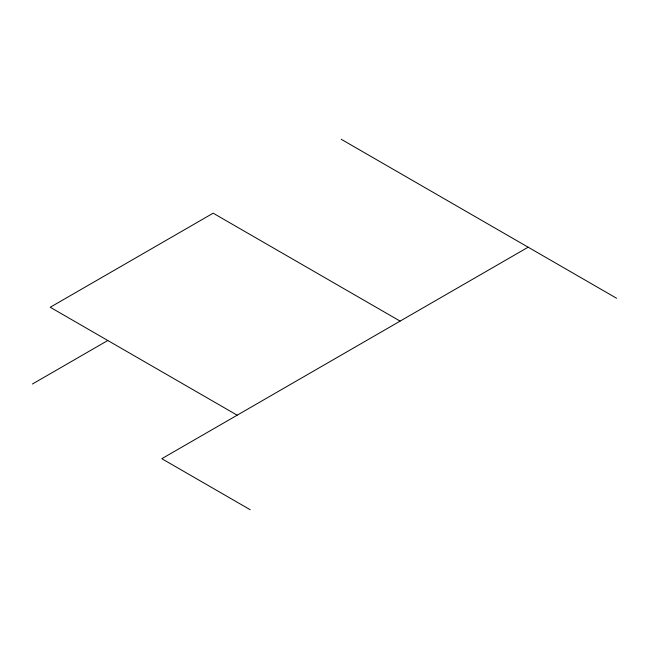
<?xml version="1.0" encoding="UTF-8"?>
<svg xmlns="http://www.w3.org/2000/svg" width="649" height="649" viewBox="0 0 649 649"><rect width="100%" height="100%" fill="white"/><g stroke="black" fill="none" stroke-linecap="round" stroke-linejoin="round"><path stroke-width="0.97" d="M32.45 384.005L107.807 340.498M528.148 247.196L161.812 458.697L250.214 509.733M341.204 139.267L616.55 298.232M400.1 321.117L213.164 213.188L50.233 307.261L237.169 415.19"/></g></svg>
